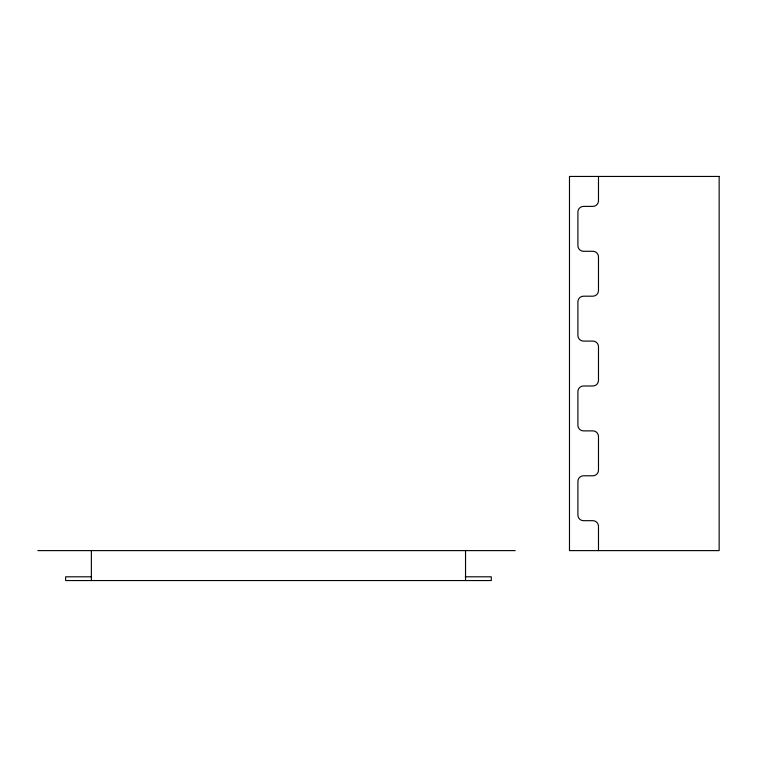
<?xml version="1.0" encoding="UTF-8"?>
<svg xmlns="http://www.w3.org/2000/svg" width="757" height="757" viewBox="0 0 757 757"><rect width="100%" height="100%" fill="white"/><g stroke="black" fill="none" stroke-linecap="round" stroke-linejoin="round"><path stroke-width="1.14" d="M37.85 550.613L515.205 550.613M91.644 576.806L65.632 576.806L65.632 580.553L491.284 580.553L491.284 576.806L465.271 576.806M598.484 176.447L598.484 200.766A5.611 5.611 0 0 1 592.863 206.387L583.515 206.387A5.611 5.611 0 0 0 577.903 211.998L577.903 245.675A5.611 5.611 0 0 0 583.515 251.286L592.863 251.286A5.611 5.611 0 0 1 598.484 256.897L598.484 290.574A5.611 5.611 0 0 1 592.863 296.186L583.515 296.186A5.611 5.611 0 0 0 577.903 301.797L577.903 335.474A5.611 5.611 0 0 0 583.515 341.085L592.863 341.085A5.611 5.611 0 0 1 598.484 346.697L598.484 380.374A5.611 5.611 0 0 1 592.863 385.985L583.515 385.985A5.611 5.611 0 0 0 577.903 391.596L577.903 425.273A5.611 5.611 0 0 0 583.515 430.884L592.863 430.884A5.611 5.611 0 0 1 598.484 436.496L598.484 470.173A5.611 5.611 0 0 1 592.863 475.784L583.515 475.784A5.611 5.611 0 0 0 577.903 481.395L577.903 515.072A5.611 5.611 0 0 0 583.515 520.684L592.863 520.684A5.611 5.611 0 0 1 598.484 526.295L598.484 550.613M465.536 550.613L465.536 580.553M91.37 550.613L91.37 580.553M719.15 176.447L569.482 176.447L569.482 550.613L719.15 550.613L719.15 176.447"/></g></svg>
